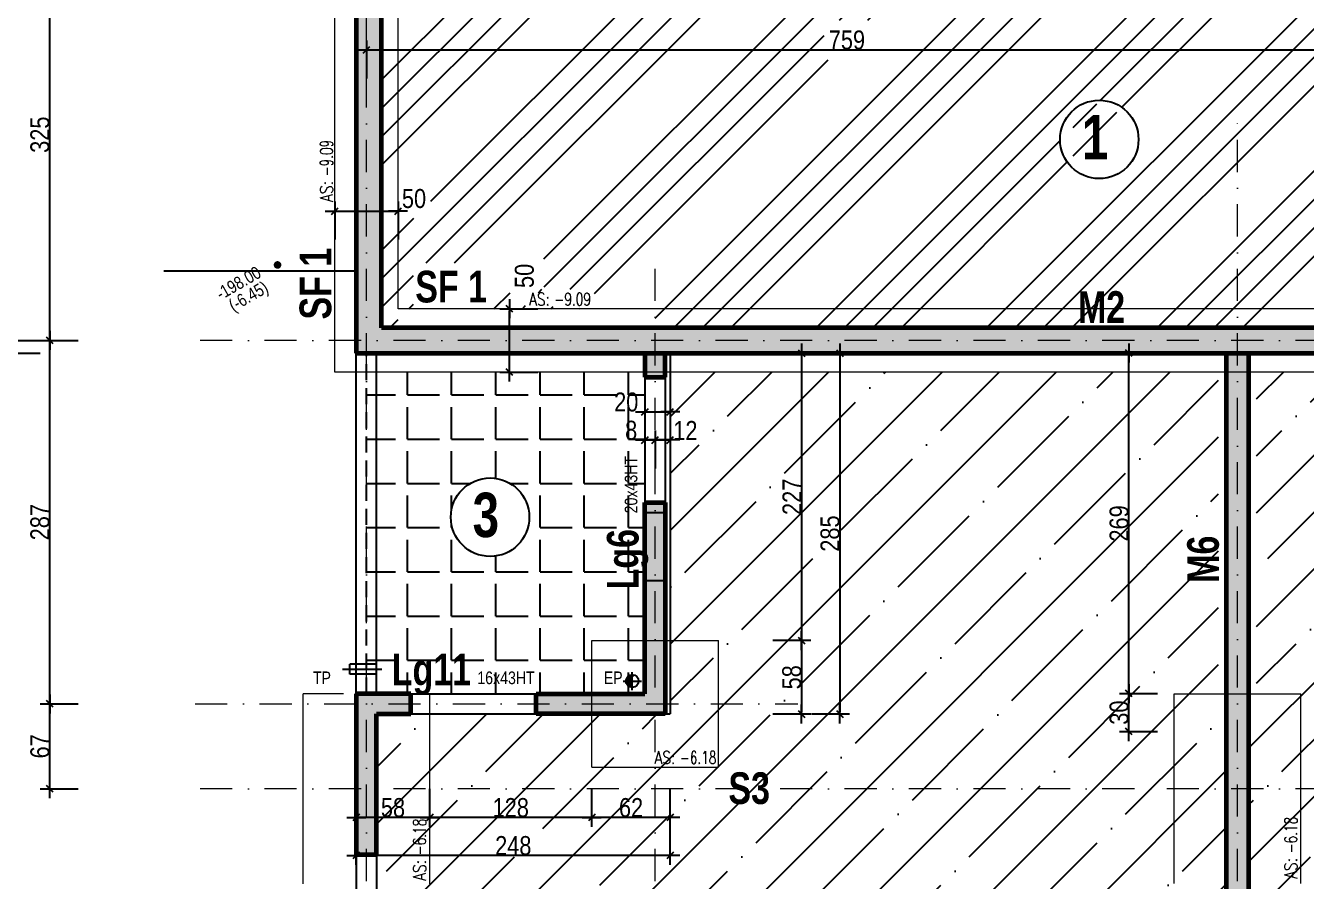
# Model space of a CAD drawing. Header units: centimetres. Extents: x 16433 to 114398, y -50094 to -12305.
# Drawn here: x 54933 to 55944, y -37734 to -37058 of the extents above; entities that cross this region are included whole.
import ezdxf
from ezdxf.enums import TextEntityAlignment as Align

# ---------------------------------------------------------------- set-up
doc = ezdxf.new("R2010")
doc.units = ezdxf.units.CM
doc.header["$LTSCALE"] = 0.5
doc.linetypes.add('CACHEX2', pattern=[19.05, 12.7, -6.35])
doc.linetypes.add('TIRETPTX2', pattern=[50.8, 25.4, -12.7, 0, -12.7])
doc.layers.get('DEFPOINTS').update_dxf_attribs({"linetype": 'CONTINUOUS'})
for name, color, linetype in [('01_cote_gen', 4, 'CONTINUOUS'), ('01_linteaux', 2, 'CONTINUOUS'), ('01_poch_murs', 253, 'CONTINUOUS'), ('01_resv', 32, 'CONTINUOUS'), ('01_texte', 230, 'CONTINUOUS'), ('AA_COTES', 2, 'CONTINUOUS')]:
    doc.layers.add(name, color=color, linetype=linetype)
for name, color, linetype, lineweight in [('01_murs_coup', 5, 'CONTINUOUS', 60), ('01_sem', 42, 'CONTINUOUS', 15), ('01_tram_axes', 2, 'TIRETPTX2', 9)]:
    doc.layers.add(name, color=color, linetype=linetype, lineweight=lineweight)
doc.styles.add('impact', font='impact.ttf')
doc.styles.add('MATTE_TXT', font='arial.ttf')
doc.styles.add('SIMPLEX1', font='SIMPLEX.shx', dxfattribs={"width": 0.8, "height": 10})
doc.styles.add('STYLE2', font='ARIALN.TTF')
doc.dimstyles.new('JB50', dxfattribs={"dimscale": 0.1, "dimtxt": 150, "dimasz": 15, "dimexe": 0.1, "dimexo": 0.1, "dimgap": 0.09, "dimtad": 1, "dimdec": 1, "dimdsep": 46, "dimtxsty": 'STYLE2', "dimblk1": 'BOND_G', "dimblk2": 'BOND_D', "dimsah": 1, "dimcen": 1.5, "dimdle": 0.01, "dimse1": 1, "dimse2": 1, "dimclrd": 4, "dimclre": 2, "dimclrt": 6, "dimazin": 2, "dimtfac": 2.333333, "dimtdec": 1, "dimtix": 1, "dimtmove": 2, "dimatfit": 3, "dimldrblk": 'BOND_G', "dimfxl": 1, "dimtolj": 1, "dimtzin": 0, "dimarcsym": 0})

# ---------------------------------------------------------------- blocks, each defined once
blk = doc.blocks.new('BOND_G')
at = {"layer": 'AA_COTES', "color": 0}
for p, q in [((0, -5), (0, 15)), ((5, 0), (-5, 0)), ((1.77, 1.77), (-1.77, -1.77))]:
    blk.add_line(p, q, dxfattribs=at)
blk = doc.blocks.new('BOND_D')
at = {"layer": 'AA_COTES', "color": 0}
for p, q in [((5, 0), (-5, 0)), ((-1.77, -1.77), (1.77, 1.77)), ((0, 5), (0, -15))]:
    blk.add_line(p, q, dxfattribs=at)
blk = doc.blocks.new('*D3204')
at = {"layer": '01_cote_gen', "color": 4, "lineweight": -2, "transparency": 16777216}
blk.add_line((55178.3, -37204.6), (55225.3, -37204.6), dxfattribs=at)
at = {"layer": 'DEFPOINTS', "color": 0}
for p in [(55226.8, -37204.6), (55176.8, -37213.4), (55226.8, -37213.4)]:
    blk.add_point(p, dxfattribs=at)
at = {"layer": '01_cote_gen', "color": 4, "lineweight": -2, "transparency": 16777216, "xscale": 1.5, "yscale": 1.5, "zscale": 1.5, "rotation": 180}
blk.add_blockref('BOND_G', (55176.8, -37204.6), dxfattribs=at)
at = {"layer": '01_cote_gen', "color": 4, "lineweight": -2, "transparency": 16777216, "xscale": 1.5, "yscale": 1.5, "zscale": 1.5}
blk.add_blockref('BOND_D', (55226.8, -37204.6), dxfattribs=at)
at = {"layer": '01_cote_gen', "color": 6, "transparency": 16777216, "insert": (55239.4, -37194.8), "char_height": 15, "attachment_point": 5, "style": 'STYLE2'}
blk.add_mtext('\\A1;50', dxfattribs=at)
blk = doc.blocks.new('*D3207')
at = {"layer": '01_cote_gen', "color": 4, "lineweight": -2, "transparency": 16777216}
blk.add_line((55314.7, -37330.3), (55314.7, -37283.3), dxfattribs=at)
at = {"layer": 'DEFPOINTS', "color": 0}
for p in [(55314.7, -37281.8), (55320.8, -37281.8), (55320.8, -37331.8)]:
    blk.add_point(p, dxfattribs=at)
at = {"layer": '01_cote_gen', "color": 4, "lineweight": -2, "transparency": 16777216, "xscale": 1.5, "yscale": 1.5, "zscale": 1.5}
for name, p, rotation in [('BOND_D', (55314.7, -37281.8), 90), ('BOND_G', (55314.7, -37331.8), 270)]:
    blk.add_blockref(name, p, dxfattribs=dict(at, rotation=rotation))
at = {"layer": '01_cote_gen', "color": 6, "transparency": 16777216, "insert": (55326.6, -37255.8), "char_height": 15, "attachment_point": 5, "rotation": 90, "style": 'STYLE2'}
blk.add_mtext('\\A1;50', dxfattribs=at)
blk = doc.blocks.new('*D3221')
at = {"layer": '01_cote_gen', "color": 4, "lineweight": -2, "transparency": 16777216}
blk.add_line((54951.7, -37305.3), (54951.7, -36983.3), dxfattribs=at)
at = {"layer": 'DEFPOINTS', "color": 0}
for p in [(54951.7, -36981.8), (55006.8, -36981.8), (54989.8, -37306.8)]:
    blk.add_point(p, dxfattribs=at)
at = {"layer": '01_cote_gen', "color": 4, "lineweight": -2, "transparency": 16777216, "xscale": 1.5, "yscale": 1.5, "zscale": 1.5}
for name, p, rotation in [('BOND_D', (54951.7, -36981.8), 90), ('BOND_G', (54951.7, -37306.8), 270)]:
    blk.add_blockref(name, p, dxfattribs=dict(at, rotation=rotation))
at = {"layer": '01_cote_gen', "color": 6, "transparency": 16777216, "insert": (54944, -37144.3), "char_height": 15, "attachment_point": 5, "rotation": 90, "style": 'STYLE2'}
blk.add_mtext('\\A1;325', dxfattribs=at)
blk = doc.blocks.new('*D3222')
at = {"layer": '01_cote_gen', "color": 4, "lineweight": -2, "transparency": 16777216}
blk.add_line((54921.7, -37305.3), (54921.7, -36303.3), dxfattribs=at)
at = {"layer": 'DEFPOINTS', "color": 0}
for p in [(54921.7, -36301.8), (55004.2, -36301.8), (54989.8, -37306.8)]:
    blk.add_point(p, dxfattribs=at)
at = {"layer": '01_cote_gen', "color": 4, "lineweight": -2, "transparency": 16777216, "xscale": 1.5, "yscale": 1.5, "zscale": 1.5}
for name, p, rotation in [('BOND_D', (54921.7, -36301.8), 90), ('BOND_G', (54921.7, -37306.8), 270)]:
    blk.add_blockref(name, p, dxfattribs=dict(at, rotation=rotation))
at = {"layer": '01_cote_gen', "color": 6, "transparency": 16777216, "insert": (54914, -36804.3), "char_height": 15, "attachment_point": 5, "rotation": 90, "style": 'STYLE2'}
blk.add_mtext('\\A1;1005', dxfattribs=at)
blk = doc.blocks.new('*D3236')
at = {"layer": '01_cote_gen', "color": 4, "lineweight": -2, "transparency": 16777216}
for p, q in [((54921.7, -37305.3), (54921.7, -37303.8)), ((54921.7, -37306.8), (54921.7, -37316.8)), ((54921.7, -37318.3), (54921.7, -37319.8))]:
    blk.add_line(p, q, dxfattribs=at)
at = {"layer": 'DEFPOINTS', "color": 0}
for p in [(55070.1, -37306.8), (54921.7, -37316.8), (55070.1, -37316.8)]:
    blk.add_point(p, dxfattribs=at)
at = {"layer": '01_cote_gen', "color": 4, "lineweight": -2, "transparency": 16777216, "xscale": 1.5, "yscale": 1.5, "zscale": 1.5}
for name, p, rotation in [('BOND_G', (54921.7, -37306.8), 270), ('BOND_D', (54921.7, -37316.8), 90)]:
    blk.add_blockref(name, p, dxfattribs=dict(at, rotation=rotation))
at = {"layer": '01_cote_gen', "color": 6, "transparency": 16777216, "insert": (54914, -37311.8), "char_height": 15, "attachment_point": 5, "rotation": 90, "style": 'STYLE2'}
blk.add_mtext('\\A1;10', dxfattribs=at)
blk = doc.blocks.new('*D3542')
at = {"layer": '01_cote_gen', "color": 4, "lineweight": -2, "transparency": 16777216}
blk.add_line((54892.3, -37315.3), (54892.3, -36295.3), dxfattribs=at)
at = {"layer": 'DEFPOINTS', "color": 0}
for p in [(54892.3, -36293.8), (54944.2, -36293.8), (54944.2, -37316.8)]:
    blk.add_point(p, dxfattribs=at)
at = {"layer": '01_cote_gen', "color": 4, "lineweight": -2, "transparency": 16777216, "xscale": 1.5, "yscale": 1.5, "zscale": 1.5}
for name, p, rotation in [('BOND_D', (54892.3, -36293.8), 90), ('BOND_G', (54892.3, -37316.8), 270)]:
    blk.add_blockref(name, p, dxfattribs=dict(at, rotation=rotation))
at = {"layer": '01_cote_gen', "color": 6, "transparency": 16777216, "insert": (54884.6, -36805.3), "char_height": 15, "attachment_point": 5, "rotation": 90, "style": 'STYLE2'}
blk.add_mtext('\\A1;1023', dxfattribs=at)
blk = doc.blocks.new('*D3556')
at = {"layer": '01_cote_gen', "color": 4, "lineweight": -2, "transparency": 16777216}
blk.add_line((55203.3, -37077.3), (55959.3, -37077.3), dxfattribs=at)
at = {"layer": 'DEFPOINTS', "color": 0}
for p in [(55201.8, -37079.5), (55960.8, -37077.3), (55960.8, -37079.5)]:
    blk.add_point(p, dxfattribs=at)
at = {"layer": '01_cote_gen', "color": 4, "lineweight": -2, "transparency": 16777216, "xscale": 1.5, "yscale": 1.5, "zscale": 1.5, "rotation": 180}
blk.add_blockref('BOND_G', (55201.8, -37077.3), dxfattribs=at)
at = {"layer": '01_cote_gen', "color": 4, "lineweight": -2, "transparency": 16777216, "xscale": 1.5, "yscale": 1.5, "zscale": 1.5}
blk.add_blockref('BOND_D', (55960.8, -37077.3), dxfattribs=at)
at = {"layer": '01_cote_gen', "color": 6, "transparency": 16777216, "insert": (55581.3, -37069.6), "char_height": 15, "attachment_point": 5, "style": 'STYLE2'}
blk.add_mtext('\\A1;759', dxfattribs=at)
blk = doc.blocks.new('*D3565')
at = {"layer": '01_cote_gen', "color": 4, "lineweight": -2, "transparency": 16777216}
blk.add_line((54951.7, -37659.3), (54951.7, -37595.3), dxfattribs=at)
at = {"layer": 'DEFPOINTS', "color": 0}
for p in [(54951.7, -37593.8), (55065.7, -37593.8), (55065.7, -37660.8)]:
    blk.add_point(p, dxfattribs=at)
at = {"layer": '01_cote_gen', "color": 4, "lineweight": -2, "transparency": 16777216, "xscale": 1.5, "yscale": 1.5, "zscale": 1.5}
for name, p, rotation in [('BOND_D', (54951.7, -37593.8), 90), ('BOND_G', (54951.7, -37660.8), 270)]:
    blk.add_blockref(name, p, dxfattribs=dict(at, rotation=rotation))
at = {"layer": '01_cote_gen', "color": 6, "transparency": 16777216, "insert": (54944, -37627.3), "char_height": 15, "attachment_point": 5, "rotation": 90, "style": 'STYLE2'}
blk.add_mtext('\\A1;67', dxfattribs=at)
blk = doc.blocks.new('*D3566')
at = {"layer": '01_cote_gen', "color": 4, "lineweight": -2, "transparency": 16777216}
blk.add_line((54951.7, -37592.3), (54951.7, -37308.3), dxfattribs=at)
at = {"layer": 'DEFPOINTS', "color": 0}
for p in [(54951.7, -37306.8), (54974.2, -37306.8), (55066.5, -37593.8)]:
    blk.add_point(p, dxfattribs=at)
at = {"layer": '01_cote_gen', "color": 4, "lineweight": -2, "transparency": 16777216, "xscale": 1.5, "yscale": 1.5, "zscale": 1.5}
for name, p, rotation in [('BOND_D', (54951.7, -37306.8), 90), ('BOND_G', (54951.7, -37593.8), 270)]:
    blk.add_blockref(name, p, dxfattribs=dict(at, rotation=rotation))
at = {"layer": '01_cote_gen', "color": 6, "transparency": 16777216, "insert": (54944, -37450.3), "char_height": 15, "attachment_point": 5, "rotation": 90, "style": 'STYLE2'}
blk.add_mtext('\\A1;287', dxfattribs=at)
blk = doc.blocks.new('*D3573')
at = {"layer": '01_cote_gen', "color": 4, "lineweight": -2, "transparency": 16777216}
blk.add_line((55804, -37614.2), (55804, -37587.2), dxfattribs=at)
at = {"layer": 'DEFPOINTS', "color": 0}
for p in [(55804, -37585.7), (55874.8, -37585.7), (55874.8, -37615.7)]:
    blk.add_point(p, dxfattribs=at)
at = {"layer": '01_cote_gen', "color": 4, "lineweight": -2, "transparency": 16777216, "xscale": 1.5, "yscale": 1.5, "zscale": 1.5}
for name, p, rotation in [('BOND_D', (55804, -37585.7), 90), ('BOND_G', (55804, -37615.7), 270)]:
    blk.add_blockref(name, p, dxfattribs=dict(at, rotation=rotation))
at = {"layer": '01_cote_gen', "color": 6, "transparency": 16777216, "insert": (55796.3, -37600.7), "char_height": 15, "attachment_point": 5, "rotation": 90, "style": 'STYLE2'}
blk.add_mtext('\\A1;30', dxfattribs=at)
blk = doc.blocks.new('*D3575')
at = {"layer": '01_cote_gen', "color": 4, "lineweight": -2, "transparency": 16777216}
blk.add_line((55423.3, -37363.1), (55440.3, -37363.1), dxfattribs=at)
at = {"layer": 'DEFPOINTS', "color": 0}
for p in [(55441.8, -37363.1), (55421.8, -37370.3), (55441.8, -37370.3)]:
    blk.add_point(p, dxfattribs=at)
at = {"layer": '01_cote_gen', "color": 4, "lineweight": -2, "transparency": 16777216, "xscale": 1.5, "yscale": 1.5, "zscale": 1.5, "rotation": 180}
blk.add_blockref('BOND_G', (55421.8, -37363.1), dxfattribs=at)
at = {"layer": '01_cote_gen', "color": 4, "lineweight": -2, "transparency": 16777216, "xscale": 1.5, "yscale": 1.5, "zscale": 1.5}
blk.add_blockref('BOND_D', (55441.8, -37363.1), dxfattribs=at)
at = {"layer": '01_cote_gen', "color": 6, "transparency": 16777216, "insert": (55407, -37355.5), "char_height": 15, "attachment_point": 5, "style": 'STYLE2'}
blk.add_mtext('\\A1;20', dxfattribs=at)
blk = doc.blocks.new('*D3576')
at = {"layer": '01_cote_gen', "color": 4, "lineweight": -2, "transparency": 16777216}
blk.add_line((55423.3, -37385.4), (55428.3, -37385.4), dxfattribs=at)
at = {"layer": 'DEFPOINTS', "color": 0}
for p in [(55421.8, -37385.3), (55429.8, -37385.4), (55429.8, -37390.1)]:
    blk.add_point(p, dxfattribs=at)
at = {"layer": '01_cote_gen', "color": 4, "lineweight": -2, "transparency": 16777216, "xscale": 1.5, "yscale": 1.5, "zscale": 1.5, "rotation": 180}
blk.add_blockref('BOND_G', (55421.8, -37385.4), dxfattribs=at)
at = {"layer": '01_cote_gen', "color": 4, "lineweight": -2, "transparency": 16777216, "xscale": 1.5, "yscale": 1.5, "zscale": 1.5}
blk.add_blockref('BOND_D', (55429.8, -37385.4), dxfattribs=at)
at = {"layer": '01_cote_gen', "color": 6, "transparency": 16777216, "insert": (55410.9, -37377.8), "char_height": 15, "attachment_point": 5, "style": 'STYLE2'}
blk.add_mtext('\\A1;8', dxfattribs=at)
blk = doc.blocks.new('*D3577')
at = {"layer": '01_cote_gen', "color": 4, "lineweight": -2, "transparency": 16777216}
blk.add_line((55431.3, -37385.4), (55440.3, -37385.4), dxfattribs=at)
at = {"layer": 'DEFPOINTS', "color": 0}
for p in [(55441.8, -37385.4), (55429.8, -37401.8), (55441.8, -37401.8)]:
    blk.add_point(p, dxfattribs=at)
at = {"layer": '01_cote_gen', "color": 4, "lineweight": -2, "transparency": 16777216, "xscale": 1.5, "yscale": 1.5, "zscale": 1.5, "rotation": 180}
blk.add_blockref('BOND_G', (55429.8, -37385.4), dxfattribs=at)
at = {"layer": '01_cote_gen', "color": 4, "lineweight": -2, "transparency": 16777216, "xscale": 1.5, "yscale": 1.5, "zscale": 1.5}
blk.add_blockref('BOND_D', (55441.8, -37385.4), dxfattribs=at)
at = {"layer": '01_cote_gen', "color": 6, "transparency": 16777216, "insert": (55453.7, -37377.9), "char_height": 15, "attachment_point": 5, "style": 'STYLE2'}
blk.add_mtext('\\A1;12', dxfattribs=at)
blk = doc.blocks.new('*D3581')
at = {"layer": '01_cote_gen', "color": 4, "lineweight": -2, "transparency": 16777216}
blk.add_line((55545.4, -37318.3), (55545.4, -37542.3), dxfattribs=at)
at = {"layer": 'DEFPOINTS', "color": 0}
for p in [(55518.7, -37316.8), (55479.8, -37543.8), (55545.4, -37543.8)]:
    blk.add_point(p, dxfattribs=at)
at = {"layer": '01_cote_gen', "color": 4, "lineweight": -2, "transparency": 16777216, "xscale": 1.5, "yscale": 1.5, "zscale": 1.5}
for name, p, rotation in [('BOND_G', (55545.4, -37316.8), 90), ('BOND_D', (55545.4, -37543.8), 270)]:
    blk.add_blockref(name, p, dxfattribs=dict(at, rotation=rotation))
at = {"layer": '01_cote_gen', "color": 6, "transparency": 16777216, "insert": (55537.9, -37430.3), "char_height": 15, "attachment_point": 5, "rotation": 90, "style": 'STYLE2'}
blk.add_mtext('\\A1;227', dxfattribs=at)
blk = doc.blocks.new('*D3582')
at = {"layer": '01_cote_gen', "color": 4, "lineweight": -2, "transparency": 16777216}
blk.add_line((55545.4, -37545.3), (55545.4, -37600.3), dxfattribs=at)
at = {"layer": 'DEFPOINTS', "color": 0}
for p in [(55522.9, -37543.8), (55441.8, -37601.8), (55545.4, -37601.8)]:
    blk.add_point(p, dxfattribs=at)
at = {"layer": '01_cote_gen', "color": 4, "lineweight": -2, "transparency": 16777216, "xscale": 1.5, "yscale": 1.5, "zscale": 1.5}
for name, p, rotation in [('BOND_G', (55545.4, -37543.8), 90), ('BOND_D', (55545.4, -37601.8), 270)]:
    blk.add_blockref(name, p, dxfattribs=dict(at, rotation=rotation))
at = {"layer": '01_cote_gen', "color": 6, "transparency": 16777216, "insert": (55537.8, -37572.8), "char_height": 15, "attachment_point": 5, "rotation": 90, "style": 'STYLE2'}
blk.add_mtext('\\A1;58', dxfattribs=at)
blk = doc.blocks.new('*D3583')
at = {"layer": '01_cote_gen', "color": 4, "lineweight": -2, "transparency": 16777216}
blk.add_line((55575.7, -37318.3), (55575.7, -37600.3), dxfattribs=at)
at = {"layer": 'DEFPOINTS', "color": 0}
for p in [(55574.8, -37316.8), (55552.9, -37601.8), (55575.7, -37601.8)]:
    blk.add_point(p, dxfattribs=at)
at = {"layer": '01_cote_gen', "color": 4, "lineweight": -2, "transparency": 16777216, "xscale": 1.5, "yscale": 1.5, "zscale": 1.5}
for name, p, rotation in [('BOND_G', (55575.7, -37316.8), 90), ('BOND_D', (55575.7, -37601.8), 270)]:
    blk.add_blockref(name, p, dxfattribs=dict(at, rotation=rotation))
at = {"layer": '01_cote_gen', "color": 6, "transparency": 16777216, "insert": (55568, -37459.3), "char_height": 15, "attachment_point": 5, "rotation": 90, "style": 'STYLE2'}
blk.add_mtext('\\A1;285', dxfattribs=at)
blk = doc.blocks.new('*D3584')
at = {"layer": '01_cote_gen', "color": 4, "lineweight": -2, "transparency": 16777216}
blk.add_line((55804, -37584.2), (55804, -37318.3), dxfattribs=at)
at = {"layer": 'DEFPOINTS', "color": 0}
for p in [(55804, -37316.8), (55823.8, -37316.8), (55818.7, -37585.7)]:
    blk.add_point(p, dxfattribs=at)
at = {"layer": '01_cote_gen', "color": 4, "lineweight": -2, "transparency": 16777216, "xscale": 1.5, "yscale": 1.5, "zscale": 1.5}
for name, p, rotation in [('BOND_D', (55804, -37316.8), 90), ('BOND_G', (55804, -37585.7), 270)]:
    blk.add_blockref(name, p, dxfattribs=dict(at, rotation=rotation))
at = {"layer": '01_cote_gen', "color": 6, "transparency": 16777216, "insert": (55796.3, -37451.3), "char_height": 15, "attachment_point": 5, "rotation": 90, "style": 'STYLE2'}
blk.add_mtext('\\A1;269', dxfattribs=at)
blk = doc.blocks.new('*D4291')
at = {"layer": '01_cote_gen', "color": 4, "lineweight": -2, "ltscale": 2, "transparency": 16777216}
blk.add_line((55440.3, -37683.5), (55381.3, -37683.5), dxfattribs=at)
at = {"layer": 'DEFPOINTS', "color": 0, "ltscale": 2}
for p in [(55441.8, -37601.8), (55379.8, -37611.5), (55379.8, -37683.5)]:
    blk.add_point(p, dxfattribs=at)
at = {"layer": '01_cote_gen', "color": 4, "lineweight": -2, "ltscale": 2, "transparency": 16777216, "xscale": 1.5, "yscale": 1.5, "zscale": 1.5, "rotation": 180}
blk.add_blockref('BOND_D', (55379.8, -37683.5), dxfattribs=at)
at = {"layer": '01_cote_gen', "color": 4, "lineweight": -2, "ltscale": 2, "transparency": 16777216, "xscale": 1.5, "yscale": 1.5, "zscale": 1.5}
blk.add_blockref('BOND_G', (55441.8, -37683.5), dxfattribs=at)
at = {"layer": '01_cote_gen', "color": 6, "ltscale": 2, "transparency": 16777216, "insert": (55410.8, -37675.8), "char_height": 15, "attachment_point": 5, "style": 'STYLE2'}
blk.add_mtext('\\A1;62', dxfattribs=at)
blk = doc.blocks.new('*D4292')
at = {"layer": '01_cote_gen', "color": 4, "lineweight": -2, "ltscale": 2, "transparency": 16777216}
blk.add_line((55378.3, -37683.5), (55253.3, -37683.5), dxfattribs=at)
at = {"layer": 'DEFPOINTS', "color": 0, "ltscale": 2}
for p in [(55251.8, -37625.5), (55379.8, -37625.5), (55251.8, -37683.5)]:
    blk.add_point(p, dxfattribs=at)
at = {"layer": '01_cote_gen', "color": 4, "lineweight": -2, "ltscale": 2, "transparency": 16777216, "xscale": 1.5, "yscale": 1.5, "zscale": 1.5, "rotation": 180}
blk.add_blockref('BOND_D', (55251.8, -37683.5), dxfattribs=at)
at = {"layer": '01_cote_gen', "color": 4, "lineweight": -2, "ltscale": 2, "transparency": 16777216, "xscale": 1.5, "yscale": 1.5, "zscale": 1.5}
blk.add_blockref('BOND_G', (55379.8, -37683.5), dxfattribs=at)
at = {"layer": '01_cote_gen', "color": 6, "ltscale": 2, "transparency": 16777216, "insert": (55315.8, -37675.8), "char_height": 15, "attachment_point": 5, "style": 'STYLE2'}
blk.add_mtext('\\A1;128', dxfattribs=at)
blk = doc.blocks.new('*D4293')
at = {"layer": '01_cote_gen', "color": 4, "lineweight": -2, "ltscale": 2, "transparency": 16777216}
blk.add_line((55250.3, -37683.5), (55195.3, -37683.5), dxfattribs=at)
at = {"layer": 'DEFPOINTS', "color": 0, "ltscale": 2}
for p in [(55193.8, -37625.5), (55251.8, -37625.5), (55193.8, -37683.5)]:
    blk.add_point(p, dxfattribs=at)
at = {"layer": '01_cote_gen', "color": 4, "lineweight": -2, "ltscale": 2, "transparency": 16777216, "xscale": 1.5, "yscale": 1.5, "zscale": 1.5, "rotation": 180}
blk.add_blockref('BOND_D', (55193.8, -37683.5), dxfattribs=at)
at = {"layer": '01_cote_gen', "color": 4, "lineweight": -2, "ltscale": 2, "transparency": 16777216, "xscale": 1.5, "yscale": 1.5, "zscale": 1.5}
blk.add_blockref('BOND_G', (55251.8, -37683.5), dxfattribs=at)
at = {"layer": '01_cote_gen', "color": 6, "ltscale": 2, "transparency": 16777216, "insert": (55222.8, -37675.8), "char_height": 15, "attachment_point": 5, "style": 'STYLE2'}
blk.add_mtext('\\A1;58', dxfattribs=at)
blk = doc.blocks.new('*D4294')
at = {"layer": '01_cote_gen', "color": 4, "lineweight": -2, "ltscale": 2, "transparency": 16777216}
blk.add_line((55440.3, -37713.5), (55195.3, -37713.5), dxfattribs=at)
at = {"layer": 'DEFPOINTS', "color": 0, "ltscale": 2}
for p in [(55193.8, -37691), (55441.8, -37691), (55193.8, -37713.5)]:
    blk.add_point(p, dxfattribs=at)
at = {"layer": '01_cote_gen', "color": 4, "lineweight": -2, "ltscale": 2, "transparency": 16777216, "xscale": 1.5, "yscale": 1.5, "zscale": 1.5, "rotation": 180}
blk.add_blockref('BOND_D', (55193.8, -37713.5), dxfattribs=at)
at = {"layer": '01_cote_gen', "color": 4, "lineweight": -2, "ltscale": 2, "transparency": 16777216, "xscale": 1.5, "yscale": 1.5, "zscale": 1.5}
blk.add_blockref('BOND_G', (55441.8, -37713.5), dxfattribs=at)
at = {"layer": '01_cote_gen', "color": 6, "ltscale": 2, "transparency": 16777216, "insert": (55317.8, -37705.8), "char_height": 15, "attachment_point": 5, "style": 'STYLE2'}
blk.add_mtext('\\A1;248', dxfattribs=at)

msp = doc.modelspace()

# ---------------------------------------------------------------- hatches: boundary and pattern name
at = {"layer": '01_poch_murs', "ltscale": 2}
h = msp.add_hatch(color=256, dxfattribs=at)
h.dxf.hatch_style = 1
h.paths.add_polyline_path([(55407.805, -36293.782), (55193.799, -36293.782), (55193.799, -36710.78), (55209.799, -36710.78), (55209.799, -36309.782), (55407.805, -36309.782)])
h.paths.add_polyline_path([(55756.777, -36293.782), (55506.805, -36293.782), (55506.805, -36309.782), (55756.777, -36309.782)])
h.paths.add_polyline_path([(56074.765, -36293.782), (55855.765, -36293.782), (55855.765, -36309.782), (55951.802, -36309.782), (55951.802, -36772.786), (55876.826, -36772.786), (55876.826, -36790.786), (55951.802, -36790.786), (55951.802, -36971.782), (55969.802, -36971.782), (55969.802, -36790.786), (56044.802, -36790.786), (56044.802, -36772.786), (55969.802, -36772.786), (55969.802, -36309.782), (56074.765, -36309.782)])
h.paths.add_polyline_path([(56465.806, -36293.782), (56173.791, -36293.782), (56173.791, -36309.782), (56465.806, -36309.782)])
h.paths.add_polyline_path([(56727.809, -36293.782), (56564.815, -36293.782), (56564.815, -36309.782), (56711.809, -36309.782), (56711.809, -36651.336), (56727.809, -36651.336)])
h.paths.add_polyline_path([(56727.809, -36750.336), (56711.809, -36750.336), (56711.809, -36971.782), (55209.799, -36971.782), (55209.799, -36809.78), (55193.799, -36809.78), (55193.799, -37316.781), (56040.801, -37316.781), (56040.802, -37240.748), (56727.809, -37240.748)])
h.paths.add_polyline_path([(56707.809, -36991.782), (56707.809, -37220.748), (56020.809, -37220.748), (56020.809, -37296.781), (55213.799, -37296.781), (55213.799, -36991.782)], flags=16)
h.paths.add_polyline_path([(57072.832, -36999.786), (56737.823, -36999.836), (56737.809, -37019.786), (57072.832, -37019.786)])
h.paths.add_polyline_path([(56727.797, -37519.791), (56711.797, -37519.791), (56711.797, -37758.795), (56727.797, -37758.795)])
h.paths.add_polyline_path([(56040.801, -37316.781), (56022.798, -37316.781), (56022.798, -37798.09), (56040.798, -37798.09)])
h.paths.add_polyline_path([(55898.802, -37316.781), (55880.802, -37316.781), (55880.802, -37798.09), (55898.802, -37798.09)])
h.paths.add_polyline_path([(55437.795, -37316.781), (55421.795, -37316.781), (55421.795, -37335.786), (55437.795, -37335.786)])
h.paths.add_polyline_path([(55437.795, -37434.786), (55421.795, -37434.786), (55421.795, -37585.784), (55335.802, -37585.784), (55335.802, -37601.784), (55437.795, -37601.784)])
h.paths.add_polyline_path([(55236.802, -37585.784), (55193.799, -37585.784), (55193.799, -37712.784), (55209.799, -37712.784), (55209.799, -37601.784), (55236.802, -37601.784)])
at = {"layer": '01_poch_murs'}
h = msp.add_hatch(dxfattribs=at)
h.set_pattern_fill('ANSI34', color=256, scale=5)
h.set_pattern_definition([(45, (157.42, -154.75), (-67.35192, 67.35192), []), (45, (179.87, -154.75), (-67.35192, 67.35192), []), (45, (202.32, -154.75), (-67.35192, 67.35192), []), (45, (224.78, -154.75), (-67.35192, 67.35192), [])])
h.paths.add_polyline_path([(56692.809, -37006.782), (55226.799, -37006.782), (55226.799, -37296.781), (56005.809, -37296.781), (56005.809, -37205.748), (56692.809, -37205.748)])
edge = h.paths.add_edge_path(flags=16)
edge.add_arc((55780.608, -37148.05), 30.98, 0, 360)
h.paths.add_polyline_path([(56707.809, -36991.782), (55960.802, -36991.782), (55960.802, -37006.782), (56692.809, -37006.782), (56692.809, -37205.748), (56031.799, -37205.748), (56031.799, -37220.748), (56707.809, -37220.748)])
h.paths.add_polyline_path([(56020.809, -37230.748), (56005.809, -37230.748), (56005.809, -37296.781), (55889.803, -37296.781), (56020.809, -37296.781)], flags=17)
h.paths.add_polyline_path([(55429.795, -37281.781), (55226.799, -37281.781), (55226.799, -37006.782), (55960.802, -37006.782), (55960.802, -36991.782), (55213.799, -36991.782), (55213.799, -37296.781), (55429.795, -37296.781)])
h.paths.add_polyline_path([(55226.126, -37210.352), (55252.739, -37210.352), (55252.739, -37179.124), (55226.126, -37179.124)], flags=16)
h.paths.add_polyline_path([(55342.177, -37269.073), (55342.177, -37242.46), (55310.949, -37242.46), (55310.949, -37269.073)], flags=16)
h.paths.add_polyline_path([(55342.177, -37033.862), (55342.177, -37007.249), (55310.949, -37007.249), (55310.949, -37033.862)], flags=16)
h.paths.add_polyline_path([(55984.191, -37114.35), (56010.804, -37114.35), (56010.804, -37083.122), (55984.191, -37083.122)], flags=16)
h.paths.add_polyline_path([(55563.21, -37085.122), (55599.38, -37085.122), (55599.38, -37053.894), (55563.21, -37053.894)], flags=16)
h.paths.add_polyline_path([(56322.216, -37085.122), (56358.385, -37085.122), (56358.385, -37053.894), (56322.216, -37053.894)], flags=16)
h.paths.add_polyline_path([(56357.801, -37114.094), (56393.971, -37114.094), (56393.971, -37082.866), (56357.801, -37082.866)], flags=16)
h.paths.add_polyline_path([(55997.286, -37138.127), (56023.9, -37138.127), (56023.9, -37106.899), (55997.286, -37106.899)], flags=16)
h.paths.add_polyline_path([(56041.875, -37137.871), (56058.931, -37137.871), (56058.931, -37106.643), (56041.875, -37106.643)], flags=16)
h.paths.add_polyline_path([(55760.087, -37172.419), (55794.45, -37172.419), (55794.45, -37119.919), (55760.087, -37119.919)], flags=16)
h.paths.add_polyline_path([(56693.355, -37076.511), (56693.355, -37041.845), (56678.355, -37041.845), (56678.355, -37076.511)], flags=16)
h.paths.add_polyline_path([(56693.74, -37096.956), (56693.74, -37075.194), (56678.74, -37075.194), (56678.74, -37096.956)], flags=16)
h.paths.add_polyline_path([(56149.269, -37205.353), (56171.031, -37205.353), (56171.031, -37190.353), (56149.269, -37190.353)], flags=16)
h.paths.add_polyline_path([(56169.093, -37205.353), (56203.76, -37205.353), (56203.76, -37190.353), (56169.093, -37190.353)], flags=16)
h.paths.add_polyline_path([(55327.571, -37281.387), (55349.332, -37281.387), (55349.332, -37266.387), (55327.571, -37266.387)], flags=16)
h.paths.add_polyline_path([(55347.395, -37281.387), (55382.062, -37281.387), (55382.062, -37266.387), (55347.395, -37266.387)], flags=16)
h.paths.add_polyline_path([(55238.931, -37284.644), (55298.513, -37284.644), (55298.513, -37245.569), (55238.931, -37245.569)], flags=16)
h.paths.add_polyline_path([(56006.901, -37271.143), (56006.901, -37211.562), (55967.826, -37211.562), (55967.826, -37271.143)], flags=17)
h.paths.add_polyline_path([(56060.654, -37209.24), (56114.661, -37209.24), (56114.661, -37170.165), (56060.654, -37170.165)], flags=16)
h.paths.add_polyline_path([(56697.907, -37206.625), (56697.907, -37147.044), (56658.832, -37147.044), (56658.832, -37206.625)], flags=16)
h = msp.add_hatch(dxfattribs=at)
h.set_pattern_fill('ANSI35', color=256, scale=10)
h.set_pattern_definition([(45, (157.423, -154.75), (-44.90128, 44.90128), []), (45, (202.325, -154.75), (-44.90128, 44.90128), [79.375, -15.875, 0, -15.875])])
h.paths.add_polyline_path([(55839.803, -37660.784), (55429.795, -37660.784), (55429.795, -37798.09), (55880.802, -37798.09), (55880.802, -37735.748), (55839.803, -37735.748)])
h.paths.add_polyline_path([(55874.803, -37331.781), (55441.795, -37331.781), (55441.795, -37543.784), (55479.795, -37543.784), (55479.795, -37643.784), (55429.795, -37643.784), (55429.795, -37660.784), (55839.803, -37660.784), (55839.803, -37585.748), (55874.803, -37585.748)])
h.paths.add_polyline_path([(55379.795, -37601.784), (55335.802, -37601.784), (55251.799, -37601.784), (55251.799, -37660.784), (55429.795, -37660.784), (55429.795, -37643.784), (55379.795, -37643.784)])
h.paths.add_polyline_path([(55429.795, -37601.784), (55379.795, -37601.784), (55379.795, -37643.784), (55429.795, -37643.784)])
h.paths.add_polyline_path([(55479.795, -37593.784), (55441.795, -37593.784), (55441.795, -37601.784), (55437.795, -37601.784), (55429.795, -37601.784), (55429.795, -37643.784), (55479.795, -37643.784)], flags=17)
h.paths.add_polyline_path([(55479.795, -37543.784), (55441.795, -37543.784), (55441.795, -37593.784), (55479.795, -37593.784)], flags=17)
h.paths.add_polyline_path([(55251.799, -37601.784), (55236.802, -37601.784), (55209.799, -37601.784), (55209.799, -37660.784), (55251.799, -37660.784)])
h.paths.add_polyline_path([(55251.799, -37660.784), (55209.799, -37660.784), (55209.799, -37712.784), (55209.799, -37735.784), (55251.799, -37735.784)])
h.paths.add_polyline_path([(55429.795, -37660.784), (55251.799, -37660.784), (55251.799, -37735.784), (55209.799, -37735.784), (55209.799, -37798.09), (55429.795, -37798.09)])
h.paths.add_polyline_path([(55880.802, -37660.784), (55839.803, -37660.784), (55839.803, -37735.748), (55880.802, -37735.748)])
h.paths.add_polyline_path([(55939.803, -37660.784), (55898.802, -37660.784), (55898.802, -37735.748), (55939.803, -37735.748)])
h.paths.add_polyline_path([(55939.803, -37585.748), (55904.803, -37585.748), (55904.803, -37615.748), (55898.802, -37615.748), (55898.802, -37660.784), (55939.803, -37660.784)])
h.paths.add_polyline_path([(55880.802, -37615.748), (55874.803, -37615.748), (55874.803, -37585.748), (55839.803, -37585.748), (55839.803, -37660.784), (55880.802, -37660.784)])
h.paths.add_polyline_path([(56016.799, -37331.781), (55904.803, -37331.781), (55904.803, -37585.748), (55939.803, -37585.748), (55939.803, -37660.784), (55981.799, -37660.784), (55981.799, -37585.748), (56016.799, -37585.748)])
h.paths.add_polyline_path([(56022.798, -37660.784), (55981.799, -37660.784), (55981.799, -37735.748), (56022.798, -37735.748)])
h.paths.add_polyline_path([(56081.799, -37585.748), (56046.799, -37585.748), (56046.799, -37615.748), (56040.799, -37615.748), (56040.799, -37660.784), (56081.799, -37660.784)])
h.paths.add_polyline_path([(56081.799, -37660.784), (56040.799, -37660.784), (56040.798, -37735.748), (56081.799, -37735.748)], flags=17)
h.paths.add_polyline_path([(56022.798, -37615.748), (56016.799, -37615.748), (56016.799, -37585.748), (55981.799, -37585.748), (55981.799, -37660.784), (56022.798, -37660.784)])
h.paths.add_polyline_path([(56022.798, -37735.748), (55981.799, -37735.748), (55981.799, -37660.784), (55939.803, -37660.784), (55939.803, -37735.748), (55898.802, -37735.748), (55898.802, -37798.09), (56022.798, -37798.09)])
h.paths.add_polyline_path([(56711.797, -37735.748), (56669.809, -37735.748), (56669.809, -37660.784), (56081.799, -37660.784), (56081.799, -37735.748), (56040.798, -37735.748), (56040.798, -37798.09), (56711.797, -37798.09), (56711.797, -37758.795)])
h.paths.add_polyline_path([(56692.797, -37306.781), (56055.809, -37306.781), (56055.809, -37331.781), (56046.799, -37331.781), (56046.799, -37585.748), (56081.799, -37585.748), (56081.799, -37660.784), (56669.809, -37660.784), (56669.809, -37585.748), (56692.797, -37585.748)])
h.paths.add_polyline_path([(56176.581, -37508.78, -1), (56238.541, -37508.78, -1)], flags=16)
h.paths.add_polyline_path([(56692.797, -37255.748), (56055.809, -37255.748), (56055.809, -37306.781), (56692.797, -37306.781)])
h.paths.add_polyline_path([(56711.797, -37615.748), (56692.797, -37615.748), (56692.797, -37585.748), (56669.809, -37585.748), (56669.809, -37660.784), (56711.797, -37660.784)])
h.paths.add_polyline_path([(56711.797, -37519.791), (56711.797, -37306.781), (56692.797, -37306.781), (56692.797, -37585.748), (56711.797, -37585.748)])
h.paths.add_polyline_path([(56711.797, -37585.748), (56692.797, -37585.748), (56692.797, -37615.748), (56711.797, -37615.748)], flags=17)
h.paths.add_polyline_path([(56711.797, -37255.748), (56692.797, -37255.748), (56692.797, -37306.781), (56711.797, -37306.781)])
h.paths.add_polyline_path([(56711.797, -37660.784), (56669.809, -37660.784), (56669.809, -37735.748), (56711.797, -37735.748)], flags=17)
h.paths.add_polyline_path([(55481.049, -37680.697), (55527.196, -37680.697), (55527.196, -37641.622), (55481.049, -37641.622)], flags=9)
h.paths.add_polyline_path([(55811.825, -37613.973), (55811.825, -37587.36), (55780.597, -37587.36), (55780.597, -37613.973)], flags=24)
h.paths.add_polyline_path([(55439.888, -37393.55), (55466.501, -37393.55), (55466.501, -37362.322), (55439.888, -37362.322)], flags=25)
h.paths.add_polyline_path([(55850.511, -37371.012), (55877.124, -37371.012), (55877.124, -37339.784), (55850.511, -37339.784)], flags=9)
h.paths.add_polyline_path([(55850.159, -37393.294), (55876.772, -37393.294), (55876.772, -37362.066), (55850.159, -37362.066)], flags=9)
h.paths.add_polyline_path([(55553.568, -37448.199), (55553.568, -37412.029), (55522.34, -37412.029), (55522.34, -37448.199)], flags=24)
h.paths.add_polyline_path([(55553.312, -37586.045), (55553.312, -37559.432), (55522.084, -37559.432), (55522.084, -37586.045)], flags=24)
h.paths.add_polyline_path([(55583.571, -37477.25), (55583.571, -37441.08), (55552.344, -37441.08), (55552.344, -37477.25)], flags=24)
h.paths.add_polyline_path([(55780.646, -37484.201), (55780.646, -37448.032), (55749.418, -37448.032), (55749.418, -37484.201)], flags=24)
h.paths.add_polyline_path([(55811.825, -37469.201), (55811.825, -37433.032), (55780.597, -37433.032), (55780.597, -37469.201)], flags=24)
h.paths.add_polyline_path([(55873.732, -37445.872), (55873.732, -37395.415), (55858.405, -37395.415), (55858.405, -37445.872)], flags=24)
h.paths.add_polyline_path([(55883.414, -37506.937), (55883.414, -37452.197), (55840.609, -37452.197), (55840.609, -37506.937)], flags=9)
h.paths.add_polyline_path([(55426.667, -37643.39), (55448.429, -37643.39), (55448.429, -37628.39), (55426.667, -37628.39)], flags=9)
h.paths.add_polyline_path([(55446.991, -37643.39), (55480.658, -37643.39), (55480.658, -37628.39), (55446.991, -37628.39)], flags=25)
h.paths.add_polyline_path([(55251.007, -37714.258), (55251.007, -37680.591), (55236.007, -37680.591), (55236.007, -37714.258)], flags=24)
h.paths.add_polyline_path([(55251.007, -37734.583), (55251.007, -37712.821), (55236.007, -37712.821), (55236.007, -37734.583)], flags=24)
h.paths.add_polyline_path([(55252.952, -37772.697), (55299.3, -37772.697), (55299.3, -37733.622), (55252.952, -37733.622)], flags=24)
h.paths.add_polyline_path([(55939.011, -37714.888), (55939.011, -37679.888), (55924.011, -37679.888), (55924.011, -37714.888)], flags=24)
h.paths.add_polyline_path([(55939.011, -37734.546), (55939.011, -37712.784), (55924.011, -37712.784), (55924.011, -37734.546)], flags=24)
h.paths.add_polyline_path([(55992.737, -37371.012), (56019.35, -37371.012), (56019.35, -37339.784), (55992.737, -37339.784)], flags=9)
h.paths.add_polyline_path([(55902.101, -37393.294), (55928.714, -37393.294), (55928.714, -37362.066), (55902.101, -37362.066)], flags=9)
h.paths.add_polyline_path([(55992.155, -37393.294), (56018.769, -37393.294), (56018.769, -37362.066), (55992.155, -37362.066)], flags=9)
h.paths.add_polyline_path([(56015.729, -37445.872), (56015.729, -37395.415), (56000.402, -37395.415), (56000.402, -37445.872)], flags=24)
h.paths.add_polyline_path([(56025.534, -37509.423), (56025.534, -37449.71), (55981.989, -37449.71), (55981.989, -37509.423)], flags=9)
h.paths.add_polyline_path([(56081.007, -37714.888), (56081.007, -37679.888), (56066.007, -37679.888), (56066.007, -37714.888)], flags=24)
h.paths.add_polyline_path([(56081.007, -37734.546), (56081.007, -37712.784), (56066.007, -37712.784), (56066.007, -37734.546)], flags=24)
h.paths.add_polyline_path([(55940.956, -37772.661), (55987.304, -37772.661), (55987.304, -37733.586), (55940.956, -37733.586)], flags=24)
h.paths.add_polyline_path([(56082.953, -37772.661), (56129.301, -37772.661), (56129.301, -37733.586), (56082.953, -37733.586)], flags=24)
h.paths.add_polyline_path([(56631.817, -37613.973), (56631.817, -37587.36), (56600.589, -37587.36), (56600.589, -37613.973)], flags=24)
h.paths.add_polyline_path([(56128.095, -37613.973), (56128.095, -37587.36), (56096.867, -37587.36), (56096.867, -37613.973)], flags=24)
h.paths.add_polyline_path([(56044.098, -37393.294), (56070.711, -37393.294), (56070.711, -37362.066), (56044.098, -37362.066)], flags=9)
h.paths.add_polyline_path([(56665.259, -37371.012), (56691.873, -37371.012), (56691.873, -37339.784), (56665.259, -37339.784)], flags=24)
h.paths.add_polyline_path([(56664.588, -37393.55), (56691.201, -37393.55), (56691.201, -37362.322), (56664.588, -37362.322)], flags=24)
h.paths.add_polyline_path([(56128.095, -37319.904), (56128.095, -37293.291), (56096.867, -37293.291), (56096.867, -37319.904)], flags=9)
h.paths.add_polyline_path([(56128.095, -37469.201), (56128.095, -37433.032), (56096.867, -37433.032), (56096.867, -37469.201)], flags=24)
h.paths.add_polyline_path([(56158.491, -37474.304), (56158.491, -37438.134), (56127.263, -37438.134), (56127.263, -37474.304)], flags=24)
h.paths.add_polyline_path([(56631.817, -37431.318), (56631.817, -37395.148), (56600.589, -37395.148), (56600.589, -37431.318)], flags=24)
h.paths.add_polyline_path([(56602.415, -37446.318), (56602.415, -37410.148), (56571.187, -37410.148), (56571.187, -37446.318)], flags=24)
h.paths.add_polyline_path([(56184.192, -37533.316), (56224.251, -37533.316), (56224.251, -37479.81), (56184.192, -37479.81)], flags=24)
h.paths.add_polyline_path([(56691.726, -37445.872), (56691.726, -37395.415), (56676.399, -37395.415), (56676.399, -37445.872)], flags=24)
h.paths.add_polyline_path([(56701.408, -37509.4), (56701.408, -37449.734), (56658.604, -37449.734), (56658.604, -37509.4)], flags=9)
h.paths.add_polyline_path([(56143.303, -37282.978), (56143.303, -37256.365), (56112.075, -37256.365), (56112.075, -37282.978)], flags=24)
h = msp.add_hatch(dxfattribs=at)
h.set_pattern_fill('ANGLE', color=256, scale=5)
h.set_pattern_definition([(0, (157.423, -154.75), (0, 34.925), [25.4, -9.525]), (90, (157.423, -154.75), (-34.925, 2e-15), [25.4, -9.525])])
h.paths.add_polyline_path([(55421.795, -37434.786), (55421.795, -37335.786), (55421.795, -37331.781), (55201.799, -37331.781), (55201.799, -37585.784), (55236.802, -37585.784), (55335.802, -37585.784), (55379.795, -37585.784), (55379.795, -37543.784), (55421.795, -37543.784)])
h.paths.add_polyline_path([(55268.486, -37446.393, -1), (55330.446, -37446.393, -1)], flags=16)
h.paths.add_polyline_path([(55421.795, -37543.784), (55379.795, -37543.784), (55379.795, -37585.784), (55421.795, -37585.784)])
h.paths.add_polyline_path([(55393.89, -37371.012), (55420.504, -37371.012), (55420.504, -37339.784), (55393.89, -37339.784)], flags=24)
h.paths.add_polyline_path([(55402.446, -37393.294), (55419.502, -37393.294), (55419.502, -37362.066), (55402.446, -37362.066)], flags=24)
h.paths.add_polyline_path([(55275.292, -37471.799), (55316.961, -37471.799), (55316.961, -37417.224), (55275.292, -37417.224)], flags=24)
h.paths.add_polyline_path([(55286.839, -37580.986), (55337.296, -37580.986), (55337.296, -37565.659), (55286.839, -37565.659)], flags=24)
h.paths.add_polyline_path([(55219.752, -37590.668), (55286.537, -37590.668), (55286.537, -37547.863), (55219.752, -37547.863)], flags=9)
h.paths.add_polyline_path([(55418.554, -37445.872), (55418.554, -37395.415), (55403.227, -37395.415), (55403.227, -37445.872)], flags=24)
h.paths.add_polyline_path([(55428.359, -37509.601), (55428.359, -37449.533), (55384.814, -37449.533), (55384.814, -37509.601)], flags=9)
at = {"layer": '01_resv', "ltscale": 2}
h = msp.add_hatch(color=256, dxfattribs=at)
h.dxf.hatch_style = 1
h.paths.add_polyline_path([(55413.187, -37570.982, 0.07068764), (55411.795, -37570.784), (55411.795, -37572.103, -0.07068764)])
h.paths.add_polyline_path([(55411.795, -37570.784, 0.41421356), (55406.795, -37575.784), (55410.115, -37575.784, -0.16345629), (55411.795, -37572.103)])
h.paths.add_polyline_path([(55410.115, -37575.784), (55406.795, -37575.784, 0.41421356), (55411.795, -37580.784, -0.21732668)])

# ---------------------------------------------------------------- linework, layer by layer
at = {"layer": '01_linteaux'}
for p, q in [((55041.737, -37251.781), (55193.799, -37251.781)), ((55193.799, -37585.784), (55193.799, -37316.781)), ((55209.799, -37585.784), (55209.799, -37316.781)), ((55441.795, -37316.781), (55441.795, -37601.784)), ((55421.795, -37335.786), (55421.795, -37434.786)), ((55437.795, -37335.786), (55437.795, -37434.786)), ((55236.802, -37585.784), (55335.802, -37585.784)), ((55236.802, -37601.784), (55335.802, -37601.784)), ((55437.795, -37601.784), (55441.795, -37601.784)), ((55193.799, -37712.784), (55193.799, -37798.09)), ((55209.799, -37712.784), (55209.799, -37798.09))]:
    msp.add_line(p, q, dxfattribs=at)
at = {"layer": '01_linteaux', "linetype": 'CACHEX2', "ltscale": 2}
msp.add_line((55201.799, -37585.784), (55201.799, -37316.781), dxfattribs=at)
at = {"layer": '01_murs_coup'}
for p, q in [((55193.799, -36809.78), (55193.799, -37316.781)), ((55213.799, -37296.781), (55213.799, -36991.782)), ((56020.809, -37296.781), (55213.799, -37296.781)), ((55193.799, -37316.781), (56040.809, -37316.781)), ((55421.795, -37316.785), (55421.795, -37335.786)), ((55437.795, -37335.786), (55437.795, -37316.785)), ((55880.802, -37316.781), (55880.802, -37798.09)), ((55898.802, -37798.09), (55898.802, -37316.781)), ((55421.795, -37335.786), (55437.795, -37335.786)), ((55421.795, -37434.786), (55437.795, -37434.786)), ((55421.795, -37585.784), (55421.795, -37434.786)), ((55437.795, -37434.786), (55437.795, -37601.784)), ((55193.799, -37585.784), (55193.799, -37712.784)), ((55236.802, -37585.784), (55193.799, -37585.784)), ((55236.802, -37601.784), (55236.802, -37585.784)), ((55335.802, -37601.784), (55335.802, -37585.784)), ((55335.802, -37585.784), (55421.795, -37585.784)), ((55209.799, -37712.784), (55209.799, -37601.784)), ((55209.799, -37601.784), (55236.802, -37601.784)), ((55437.795, -37601.784), (55335.802, -37601.784)), ((55193.799, -37712.784), (55209.799, -37712.784))]:
    msp.add_line(p, q, dxfattribs=at)
at = {"layer": '01_resv'}
for p, q in [((55421.795, -37442.676), (55437.795, -37442.676)), ((55421.795, -37496.276), (55437.795, -37496.276)), ((55404.663, -37575.784), (55418.926, -37575.784))]:
    msp.add_line(p, q, dxfattribs=at)
at = {"layer": '01_resv', "ltscale": 2}
for p, q in [((55183.005, -37566.38), (55213.931, -37566.38)), ((55209.799, -37562.38), (55188.799, -37562.38)), ((55188.799, -37570.38), (55188.799, -37562.38)), ((55209.799, -37570.38), (55188.799, -37570.38)), ((55411.795, -37582.916), (55411.795, -37568.653))]:
    msp.add_line(p, q, dxfattribs=at)
msp.add_circle((55411.795, -37575.784), 5, dxfattribs=at)
msp.add_arc((55416.435, -37576.444), 6.354, 120.737493, 223.088996, dxfattribs=at)
at = {"layer": '01_resv'}
msp.add_solid([(55421.795, -37442.676), (55437.795, -37442.676), (55437.795, -37496.276), (55421.795, -37496.276)], dxfattribs=at)
at = {"layer": '01_sem', "ltscale": 2}
for p, q in [((55176.799, -37331.781), (55176.799, -36621.782)), ((55226.799, -37281.781), (55226.799, -37006.782)), ((56005.809, -37281.781), (55226.799, -37281.781)), ((56055.809, -37331.781), (55176.799, -37331.781)), ((55379.795, -37543.784), (55479.795, -37543.784)), ((55379.795, -37643.784), (55379.795, -37543.784)), ((55479.795, -37643.784), (55479.795, -37543.784)), ((55151.799, -37735.784), (55151.799, -37585.784)), ((55183.799, -37585.784), (55151.799, -37585.784)), ((55251.799, -37735.784), (55251.799, -37585.784)), ((55839.803, -37585.748), (55939.803, -37585.748)), ((55839.803, -37735.748), (55839.803, -37585.748)), ((55939.803, -37735.748), (55939.803, -37585.748)), ((55379.795, -37643.784), (55479.795, -37643.784))]:
    msp.add_line(p, q, dxfattribs=at)
at = {"layer": '01_texte', "const_width": 3}
msp.add_lwpolyline([(55130.111, -37247.158, 1), (55133.111, -37247.158, 1)], format="xyb", close=True, dxfattribs=at)
at = {"layer": '01_texte'}
for centre in [(55780.608, -37148.05), (55299.466, -37446.393)]:
    msp.add_circle(centre, 30.98, dxfattribs=at)
at = {"layer": '01_tram_axes', "ltscale": 2}
for p, q in [((55201.799, -37835.48), (55201.799, -36162.313)), ((55889.803, -37835.48), (55889.803, -37127.075)), ((55429.795, -37835.48), (55429.795, -37244.61)), ((56826.379, -37306.781), (55066.519, -37306.781)), ((55066.519, -37593.784), (55542.482, -37593.784)), ((56826.379, -37660.784), (55065.744, -37660.784))]:
    msp.add_line(p, q, dxfattribs=at)

# ---------------------------------------------------------------- texts
at = {"layer": '01_texte', "style": 'impact'}
for s, p in [('1', (55777.269, -37146.169)), ('3', (55296.126, -37444.512))]:
    msp.add_text(s, height=35, dxfattribs=at).set_placement(p, align=Align.MIDDLE_CENTER)
at = {"layer": '01_texte'}
for s, rotation, style, width, p in [('-9.09', 90, 'SIMPLEX1', 0.7, (55178.346, -37162.793)), ('AS:', 90, 'SIMPLEX1', 0.8, (55178.346, -37189.07)), ('-198.00', 30, 'MATTE_TXT', 0.8, (55104.748, -37268.316)), ('(-6.45)', 30, 'MATTE_TXT', 0.8, (55112.56, -37278.794)), ('20x43HT', 90, 'MATTE_TXT', 0.8, (55418.783, -37420.644)), ('-6.18', 90, 'SIMPLEX1', 0.7, (55251.84, -37698.925)), ('-6.18', 90, 'SIMPLEX1', 0.7, (55939.844, -37697.388)), ('AS:', 90, 'SIMPLEX1', 0.8, (55251.84, -37725.202)), ('AS:', 90, 'SIMPLEX1', 0.8, (55939.844, -37723.665))]:
    msp.add_text(s, height=10, rotation=rotation, dxfattribs=dict(at, style=style, width=width)).set_placement(p, align=Align.BOTTOM_CENTER)
at = {"layer": '01_texte', "style": 'impact'}
for s, p in [('SF 1', (55181.53, -37261.914)), ('Lg6', (55424.237, -37479.567)), ('M6', (55882.51, -37479.567))]:
    msp.add_text(s, height=25, rotation=90, dxfattribs=at).set_placement(p, align=Align.BOTTOM_CENTER)
for s, p in [('SF 1', (55268.722, -37284.277)), ('M2', (55782.358, -37300.407)), ('Lg11', (55253.145, -37586.668)), ('S3', (55504.122, -37680.33))]:
    msp.add_text(s, height=25, dxfattribs=at).set_placement(p, align=Align.BOTTOM_CENTER)
at = {"layer": '01_texte'}
for s, style, width, p in [('AS:', 'SIMPLEX1', 0.8, (55338.452, -37282.22)), ('-9.09', 'SIMPLEX1', 0.7, (55364.728, -37282.22)), ('TP ', 'MATTE_TXT', 0.8, (55168.214, -37581.214)), ('16x43HT', 'MATTE_TXT', 0.8, (55312.068, -37581.214)), ('EP', 'MATTE_TXT', 0.8, (55396.685, -37581.214)), ('AS:', 'SIMPLEX1', 0.8, (55437.548, -37644.223)), ('-6.18', 'SIMPLEX1', 0.7, (55463.825, -37644.223))]:
    msp.add_text(s, height=10, dxfattribs=dict(at, style=style, width=width)).set_placement(p, align=Align.BOTTOM_CENTER)

# ---------------------------------------------------------------- dimensions: what is measured, and where the dimension line sits
at = {"layer": '01_cote_gen'}
for base, p1, p2, picture, middle in [((54892.306, -36293.782), (54944.201, -37316.781), (54944.201, -36293.782), '*D3542', (54884.638, -36805.281)), ((54921.701, -36301.782), (54989.846, -37306.781), (55004.155, -36301.782), '*D3222', (54914.033, -36804.281)), ((54951.669, -36981.782), (54989.846, -37306.781), (55006.789, -36981.782), '*D3221', (54944.001, -37144.282)), ((54921.701, -37316.781), (55070.109, -37306.781), (55070.109, -37316.781), '*D3236', (54914.033, -37311.781)), ((54951.669, -37306.781), (55066.519, -37593.784), (54974.169, -37306.781), '*D3566', (54944.001, -37450.283)), ((55545.448, -37543.784), (55518.748, -37316.781), (55479.795, -37543.784), '*D3581', (55537.908, -37430.283)), ((55575.707, -37601.784), (55574.817, -37316.781), (55552.948, -37601.784), '*D3583', (55568.039, -37459.283)), ((55803.96, -37316.781), (55818.723, -37585.748), (55823.827, -37316.781), '*D3584', (55796.293, -37451.265)), ((55545.448, -37601.784), (55522.948, -37543.784), (55441.795, -37601.784), '*D3582', (55537.78, -37572.784)), ((54951.669, -37593.784), (55065.744, -37660.784), (55065.744, -37593.784), '*D3565', (54944.001, -37627.284)), ((55803.96, -37585.748), (55874.803, -37615.748), (55874.803, -37585.748), '*D3573', (55796.293, -37600.748))]:
    dim = msp.add_linear_dim(base=base, p1=p1, p2=p2, angle=90, dimstyle='JB50', dxfattribs=at)
    dim.commit()
    dim.dimension.update_dxf_attribs({"geometry": picture, "text_midpoint": middle})
dim = msp.add_linear_dim(base=(55960.802, -37077.258), p1=(55201.799, -37079.497), p2=(55960.802, -37079.497), dimstyle='JB50', dxfattribs=at)
dim.commit()
dim.dimension.update_dxf_attribs({"geometry": '*D3556', "text_midpoint": (55581.3, -37069.59)})
for base, p1, p2, picture, middle in [((55226.799, -37204.606), (55176.799, -37213.383), (55226.799, -37213.383), '*D3204', (55239.35, -37194.819)), ((55441.795, -37363.147), (55421.795, -37370.295), (55441.795, -37370.295), '*D3575', (55407.013, -37355.48)), ((55429.795, -37385.43), (55421.795, -37385.286), (55429.795, -37390.054), '*D3576', (55410.928, -37377.762)), ((55441.795, -37385.43), (55429.795, -37401.826), (55441.795, -37401.826), '*D3577', (55453.66, -37377.89))]:
    dim = msp.add_linear_dim(base=base, p1=p1, p2=p2, dimstyle='JB50', dxfattribs=at)
    dim.commit()
    dim.dimension.update_dxf_attribs({"geometry": picture, "text_midpoint": middle, "dimtype": 160})
dim = msp.add_linear_dim(base=(55314.741, -37281.781), p1=(55320.824, -37331.781), p2=(55320.824, -37281.781), angle=90, dimstyle='JB50', dxfattribs=at)
dim.commit()
dim.dimension.update_dxf_attribs({"geometry": '*D3207', "text_midpoint": (55326.645, -37255.849), "dimtype": 160})
at = {"layer": '01_cote_gen', "ltscale": 2}
for base, p1, p2, picture, middle in [((55379.795, -37683.5), (55441.795, -37601.784), (55379.795, -37611.5), '*D4291', (55410.795, -37675.832)), ((55193.799, -37683.5), (55251.799, -37625.5), (55193.799, -37625.5), '*D4293', (55222.799, -37675.832)), ((55251.799, -37683.5), (55379.795, -37625.5), (55251.799, -37625.5), '*D4292', (55315.797, -37675.832)), ((55193.799, -37713.5), (55441.795, -37691), (55193.799, -37691), '*D4294', (55317.797, -37705.832))]:
    dim = msp.add_linear_dim(base=base, p1=p1, p2=p2, dimstyle='JB50', dxfattribs=at)
    dim.commit()
    dim.dimension.update_dxf_attribs({"geometry": picture, "text_midpoint": middle})

doc.saveas('drawing.dxf')
